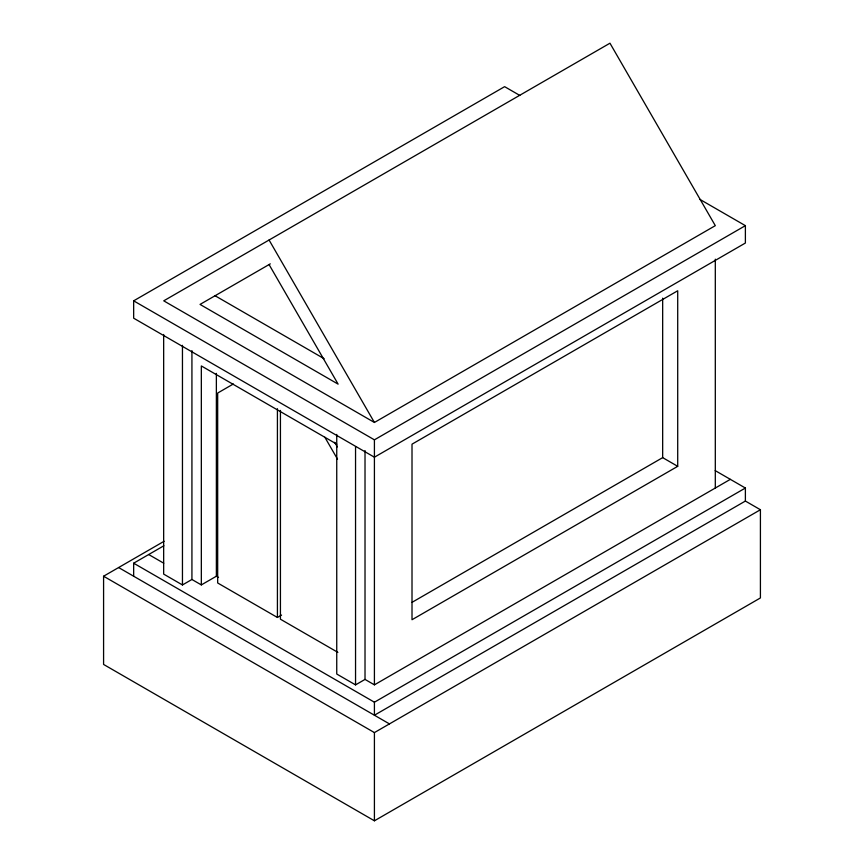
<?xml version="1.0" encoding="UTF-8"?>
<svg xmlns="http://www.w3.org/2000/svg" width="864" height="864" viewBox="0 0 864 864"><rect width="100%" height="100%" fill="white"/><g stroke="black" fill="none" stroke-linecap="round" stroke-linejoin="round"><path stroke-width="1.3" d="M699.797 199.336L745.384 225.655L745.384 243.032L374.414 457.196L133.661 318.19L133.661 300.834L504.619 86.659L519.815 95.429M270.302 263.855L200.038 304.42L338.116 384.134L269.071 264.568M233.356 383.983L217.674 393.044L217.674 582.973L277.42 617.468L281.567 615.071M745.384 501.055L745.384 488.03L374.414 702.205L374.414 715.23L745.384 501.055L760.417 509.738L760.417 597.942L374.414 820.8L103.583 664.438L103.583 576.223L164.117 541.274M374.414 422.464L715.306 225.655L609.962 43.2L163.739 300.834L374.414 422.464L269.071 240.008M133.661 576.223L133.661 563.198L163.868 545.767M133.661 300.834L374.414 439.83L745.384 225.655M163.663 334.476L163.663 574.096L182.455 584.95L191.927 579.485L201.334 584.906L216.367 576.223L218.527 577.476M412.117 602.294L662.666 457.639L677.711 466.322L677.711 290.768L412.009 444.172L412.009 619.726L677.711 466.322M336.744 434.419L336.744 674.028L355.547 684.882L365.018 679.417L374.414 684.839L730.339 479.347M103.583 576.223L374.414 732.586L760.417 509.738M715.208 470.61L745.384 488.03M215.082 295.747L324.14 358.711M336.82 444.172L201.334 365.947L201.334 584.906M337.878 652.374L280.433 619.207L280.433 410.432M148.694 554.526L163.739 563.198M133.661 563.198L374.414 702.205M118.616 567.54L389.448 723.902M334.703 442.314L337.37 446.926M324.853 437.238L337.511 459.151M715.306 259.189L715.306 488.03M662.666 298.166L662.666 457.639M374.414 439.83L374.414 684.839M374.414 732.586L374.414 820.8M365.018 450.576L365.018 679.417M355.547 446.623L355.547 684.882M277.42 408.694L277.42 617.468M216.367 373.378L216.367 576.223M191.927 350.633L191.927 579.485M182.455 345.33L182.455 584.95"/></g></svg>
